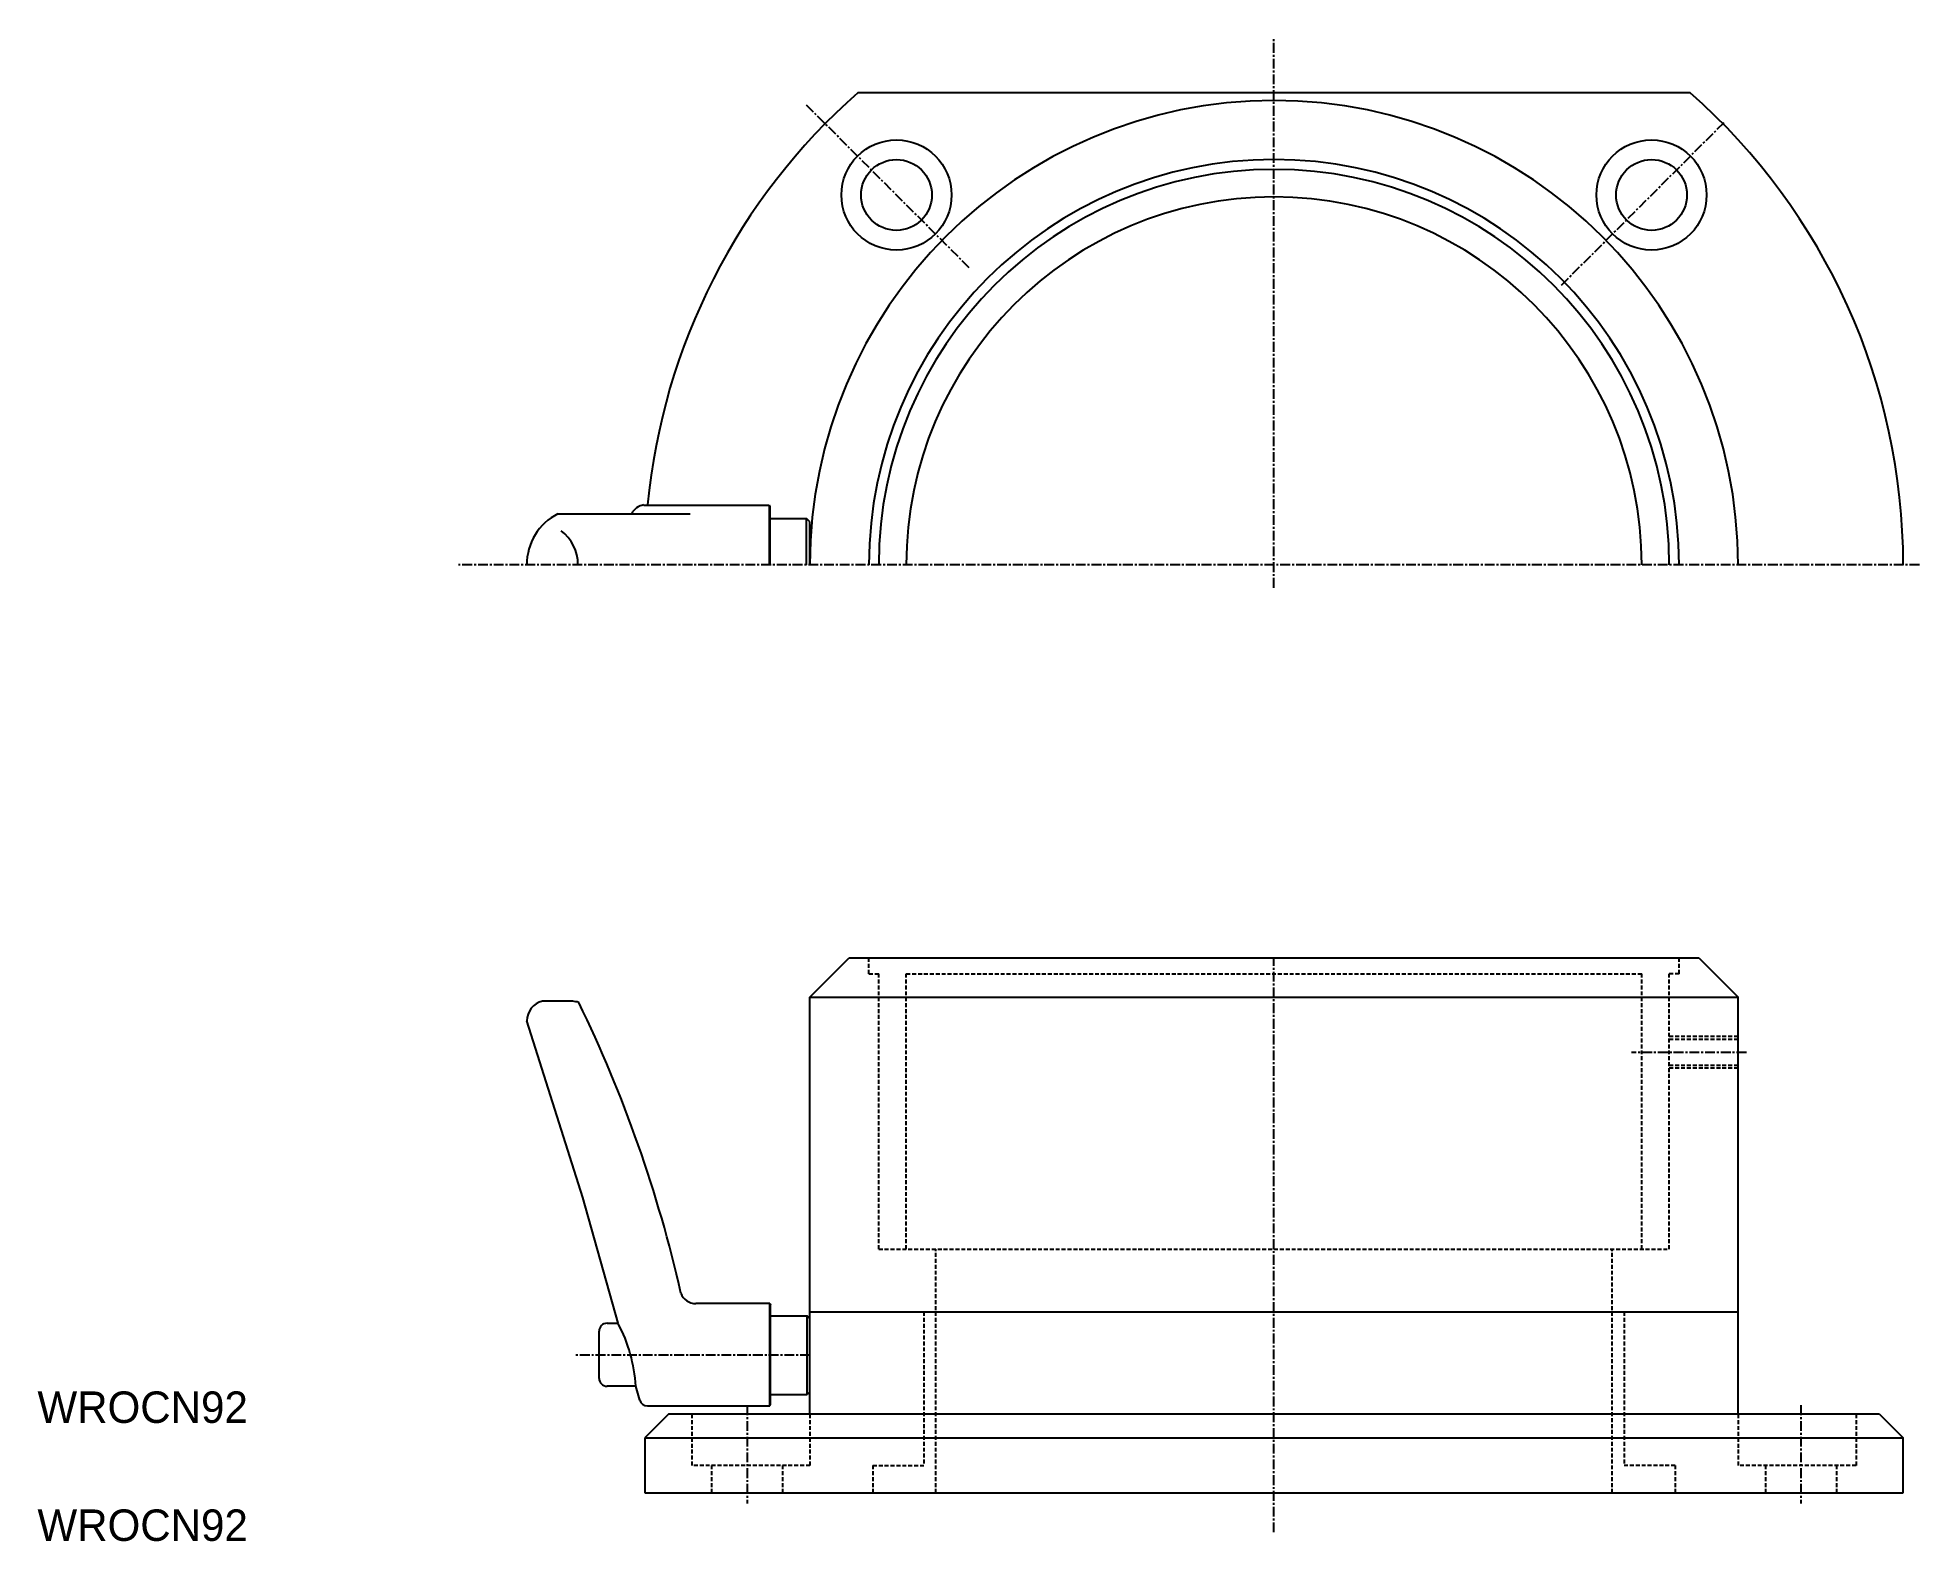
# Model space of a CAD drawing. Extents: x 285 to 524, y 186 to 377.
import ezdxf

# ---------------------------------------------------------------- set-up
doc = ezdxf.new("R2010")
doc.units = 0
doc.linetypes.add('CENTER', pattern=[2, 1.25, -0.25, 0.25, -0.25])
doc.linetypes.add('DASHED', pattern=[0.75, 0.5, -0.25])
doc.layers.get('0').update_dxf_attribs({"linetype": 'CONTINUOUS'})
doc.layers.add('CENTER', color=1, linetype='CENTER')

msp = doc.modelspace()

# ---------------------------------------------------------------- linework, layer by layer
at = {"color": 7, "linetype": 'CONTINUOUS'}
for p, q in [((495.18, 369.81), (389.35, 369.81)), ((351.22, 316.3), (360.95, 316.3)), ((360.95, 316.3), (368.05, 316.3)), ((362.15, 317.4), (378.08, 317.4)), ((378.08, 317.4), (378.08, 309.81)), ((378.08, 317.4), (378.18, 317.17)), ((378.18, 317.17), (378.18, 309.81)), ((378.18, 315.7), (382.84, 315.7)), ((382.84, 309.81), (382.84, 315.7)), ((383.27, 315.27), (382.84, 315.7)), ((383.27, 309.81), (383.27, 315.27)), ((383.27, 254.83), (388.27, 259.83)), ((388.27, 259.83), (496.27, 259.83)), ((496.27, 259.83), (501.27, 254.83)), ((353.13, 254.33), (349.28, 254.33)), ((383.27, 201.83), (383.27, 254.83)), ((383.27, 254.83), (501.27, 254.83)), ((501.27, 201.83), (501.27, 254.83)), ((354.38, 229.39), (347.27, 251.84)), ((358.89, 213.39), (354.38, 229.39)), ((378.18, 215.89), (368.76, 215.89)), ((378.18, 202.89), (378.18, 215.89)), ((378.18, 215.89), (378.27, 215.69)), ((378.27, 214.33), (378.27, 215.69)), ((357.47, 213.39), (358.89, 213.39)), ((378.27, 204.33), (378.27, 214.33)), ((378.27, 214.33), (382.9, 214.33)), ((382.9, 204.33), (382.9, 214.33)), ((383.27, 213.96), (382.9, 214.33)), ((383.27, 214.83), (501.27, 214.83)), ((356.47, 206.39), (356.47, 212.39)), ((361.14, 205.39), (357.47, 205.39)), ((361.64, 203.62), (361.14, 205.39)), ((378.27, 204.33), (382.9, 204.33)), ((378.27, 203.09), (378.27, 204.33)), ((383.27, 204.7), (382.9, 204.33)), ((365.27, 201.83), (362.27, 198.83)), ((362.6, 202.89), (378.18, 202.89)), ((519.27, 201.83), (365.27, 201.83)), ((378.18, 202.89), (378.27, 203.09)), ((519.27, 201.83), (522.27, 198.83)), ((362.27, 198.83), (362.27, 191.83)), ((362.27, 198.83), (522.27, 198.83)), ((522.27, 191.83), (522.27, 198.83)), ((362.27, 191.83), (522.27, 191.83))]:
    msp.add_line(p, q, dxfattribs=at)
at = {"color": 3, "linetype": 'DASHED'}
for p, q in [((390.77, 257.83), (390.77, 259.83)), ((493.77, 257.83), (493.77, 259.83)), ((390.77, 257.83), (392.02, 257.83)), ((392.02, 222.83), (392.02, 257.83)), ((395.52, 222.83), (395.52, 257.83)), ((395.52, 257.83), (489.02, 257.83)), ((489.02, 222.83), (489.02, 257.83)), ((492.52, 222.83), (492.52, 257.83)), ((493.77, 257.83), (492.52, 257.83)), ((501.27, 249.83), (492.52, 249.83)), ((501.27, 249.48), (492.52, 249.48)), ((501.27, 246.18), (492.52, 246.18)), ((501.27, 245.83), (492.52, 245.83)), ((392.02, 222.83), (492.52, 222.83)), ((399.27, 191.83), (399.27, 222.83)), ((485.27, 191.83), (485.27, 222.83)), ((397.77, 214.83), (397.77, 195.33)), ((486.77, 214.83), (486.77, 195.33)), ((368.27, 201.83), (368.27, 195.33)), ((383.27, 201.83), (383.27, 195.33)), ((501.27, 201.83), (501.27, 195.33)), ((516.27, 201.83), (516.27, 195.33)), ((383.27, 195.33), (368.27, 195.33)), ((370.77, 195.33), (370.77, 191.83)), ((379.77, 195.33), (379.77, 191.83)), ((391.27, 195.33), (391.27, 191.83)), ((391.27, 195.33), (397.77, 195.33)), ((493.27, 195.33), (486.77, 195.33)), ((493.27, 195.33), (493.27, 191.83)), ((516.27, 195.33), (501.27, 195.33)), ((504.77, 195.33), (504.77, 191.83)), ((513.77, 195.33), (513.77, 191.83))]:
    msp.add_line(p, q, dxfattribs=at)
at = {"color": 7, "linetype": 'CONTINUOUS'}
for centre, radius in [((394.27, 356.81), 7), ((490.27, 356.81), 7), ((394.27, 356.81), 4.5), ((490.27, 356.81), 4.5)]:
    msp.add_circle(centre, radius, dxfattribs=at)
for centre, radius, start, end in [((442.27, 309.81), 80, 131.4096, 174.5512), ((442.27, 309.81), 59, 0, 180), ((442.27, 309.81), 80, 0, 48.5904), ((442.27, 309.81), 51.5, 0, 180), ((442.27, 309.81), 50.25, 0, 180), ((442.27, 309.81), 46.75, 0, 180), ((354.57, 309.81), 7.3, 117.3186, 180), ((362.44, 315.36), 2.07, 98.0949, 152.9799), ((348.36, 309.81), 5.42, 0, 53.0101), ((349.85, 251.81), 2.58, 102.6317, 179.2795), ((352.32, 248.39), 6, 75.017, 82.2759), ((199.84, 179.24), 171.3, 12.8123, 25.9457), ((368.76, 217.89), 2, 199.379, 270), ((357.47, 212.39), 1, 90, 180), ((341.45, 204.16), 19.72, 3.5609, 27.8886), ((357.47, 206.39), 1, 180, 270), ((362.6, 203.89), 1, 195.7247, 270)]:
    msp.add_arc(centre, radius, start, end, dxfattribs=at)
at = {"layer": 'CENTER', "color": 1, "linetype": 'CENTER'}
for p, q in [((442.27, 306.88), (442.27, 376.81)), ((403.52, 347.56), (382.81, 368.26)), ((478.82, 345.36), (499.52, 366.06)), ((524.32, 309.81), (338.56, 309.81)), ((442.27, 186.83), (442.27, 259.74)), ((502.33, 247.83), (487.72, 247.83)), ((383.27, 209.33), (353.28, 209.33)), ((375.27, 202.97), (375.27, 190.48)), ((509.27, 202.97), (509.27, 190.48))]:
    msp.add_line(p, q, dxfattribs=at)

# ---------------------------------------------------------------- texts
at = {"color": 7, "linetype": 'CONTINUOUS'}
for p in [(285.06, 200.73), (285.06, 185.73)]:
    msp.add_text('WROCN92', height=4, dxfattribs=at).set_placement(p)

doc.saveas('drawing.dxf')
